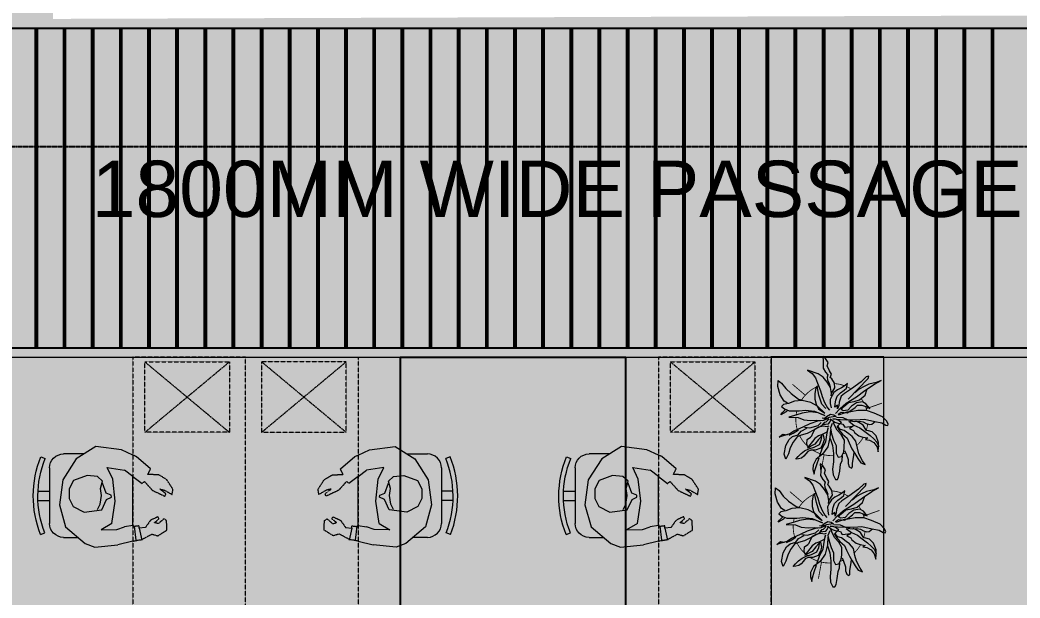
# Model space of a CAD drawing. Header units: millimetres. Extents: x 263321 to 2483465, y 33647 to 614421.
# Drawn here: x 2357395 to 2362723, y 391698 to 394776 of the extents above; entities that cross this region are included whole.
import ezdxf

# ---------------------------------------------------------------- set-up
doc = ezdxf.new("R2010")
doc.units = ezdxf.units.MM
doc.header["$PDMODE"] = 3
doc.linetypes.add('( Hidden )', pattern=[0.375, 0.25, -0.125])
doc.linetypes.add('HIDDEN', pattern=[0.375, 0.25, -0.125])
for name, color, linetype, lineweight in [('A-FURN-HUMAN', 252, 'Continuous', 9), ('A-FURN-MODULAR-CHAIR', 5, 'Continuous', 5), ('A-FURN-MODULAR-PEDESTAL', 253, 'Continuous', 5), ('A-FURN-MODULAR-TABLETOP', 250, 'Continuous', 13), ('A-INDOOR PLANTS', 84, 'Continuous', 5), ('AI-FURN', 7, 'Continuous', 20), ('FURNITURE', 30, 'Continuous', 5), ('TOA-FL-CPT-1', 8, 'Continuous', 5)]:
    doc.layers.add(name, color=color, linetype=linetype, lineweight=lineweight)
for name, color, linetype in [('A-PLAN-TEXT', 4, 'Continuous'), ('CEILING TOA', 250, 'Continuous'), ('FIN WALL GRAPHIC', 10, 'Continuous'), ('I-FUR', 7, 'Continuous')]:
    doc.layers.add(name, color=color, linetype=linetype)
doc.styles.add('ARIAL', font='arial.ttf')
doc.styles.add('TEXT @ 150', font='arial.ttf', dxfattribs={"height": 225})
doc.dimstyles.new('DIM @ 150', dxfattribs={"dimtxt": 225, "dimasz": 100, "dimexe": 1, "dimexo": 0, "dimgap": 0.5, "dimtad": 0, "dimdec": 0, "dimzin": 0, "dimdsep": 46, "dimtxsty": 'TEXT @ 150', "dimblk": 'ARCHTICK', "dimcen": -2, "dimclrd": 8, "dimclre": 8, "dimclrt": 256, "dimadec": 0, "dimazin": 0, "dimtfac": 1, "dimtdec": 0, "dimtofl": 0, "dimtmove": 0, "dimatfit": 3, "dimldrblk": 'OPEN90', "dimfxl": 1, "dimtolj": 1, "dimtzin": 0, "dimlwd": -1, "dimlwe": -1, "dimarcsym": 0})

# ---------------------------------------------------------------- blocks, each defined once
blk = doc.blocks.new('PLANT_10')
at = {"layer": 'A-INDOOR PLANTS', "linetype": 'ByBlock', "lineweight": -2}
for p, q in [((13669.84, 7934.37), (13670.24, 7933.69)), ((13670, 7933.37), (13669.84, 7934.37)), ((13664.3, 7933.64), (13665.55, 7933.86)), ((13665.52, 7932.8), (13664.3, 7933.64)), ((13666.85, 7932.15), (13665.52, 7932.8)), ((13665.55, 7933.86), (13667.57, 7933.17)), ((13668.06, 7931.25), (13666.85, 7932.15)), ((13667.57, 7933.17), (13668.91, 7932.09)), ((13668.91, 7932.09), (13669.44, 7931.17)), ((13669.92, 7931.93), (13670.2, 7930.88)), ((13670.17, 7931.75), (13670, 7933.37)), ((13670.38, 7933.32), (13670.09, 7932.38)), ((13670.71, 7930.64), (13670.17, 7931.75)), ((13670.24, 7933.69), (13670.38, 7933.32)), ((13675.61, 7931.79), (13675.07, 7933.15)), ((13675.07, 7933.15), (13675.52, 7932.79)), ((13675.52, 7932.79), (13676.24, 7931.75)), ((13675.74, 7931.48), (13675.61, 7931.79)), ((13676.35, 7932.06), (13675.7, 7930.98)), ((13677.08, 7932.65), (13676.35, 7932.06)), ((13677.47, 7932.1), (13677.08, 7932.65)), ((13677.51, 7930.91), (13677.47, 7932.1)), ((13677.63, 7931.1), (13678.23, 7931.81)), ((13678.23, 7931.81), (13679.84, 7932.55)), ((13679.84, 7932.55), (13681.95, 7932.8)), ((13682.61, 7931.75), (13681.13, 7930.96)), ((13681.95, 7932.8), (13683.34, 7932.46)), ((13683.34, 7932.46), (13682.61, 7931.75)), ((13663.89, 7930.62), (13663.94, 7931.25)), ((13663.98, 7929.88), (13663.89, 7930.62)), ((13663.94, 7931.25), (13664.46, 7930.64)), ((13664.31, 7929.26), (13663.98, 7929.88)), ((13664.83, 7928.65), (13664.31, 7929.26)), ((13664.46, 7930.64), (13665.11, 7929.79)), ((13665.11, 7929.79), (13665.57, 7928.86)), ((13669.22, 7930.1), (13668.06, 7931.25)), ((13669.5, 7929.11), (13669.22, 7930.1)), ((13669.44, 7931.17), (13669.67, 7929.74)), ((13669.67, 7929.74), (13670.38, 7928.94)), ((13670.2, 7930.88), (13670.87, 7929.52)), ((13671.34, 7928.22), (13670.71, 7930.64)), ((13674.25, 7931.31), (13673.75, 7929.11)), ((13674.5, 7929.32), (13674.25, 7931.31)), ((13674.66, 7928.01), (13674.5, 7929.32)), ((13675.7, 7930.98), (13675.33, 7928.59)), ((13677.81, 7929.36), (13677.51, 7930.91)), ((13677.68, 7927.48), (13677.81, 7929.36)), ((13679.73, 7929.85), (13678.15, 7928.3)), ((13681.13, 7930.96), (13679.73, 7929.85)), ((13660.8, 7927.59), (13659.68, 7927.43)), ((13659.68, 7927.43), (13660.5, 7927.14)), ((13660.5, 7927.14), (13661.89, 7926.5)), ((13661.87, 7927.37), (13660.8, 7927.59)), ((13663.15, 7926.41), (13661.87, 7927.37)), ((13665.28, 7928.1), (13664.83, 7928.65)), ((13665.49, 7927.36), (13665.28, 7928.1)), ((13665.34, 7926.29), (13665.49, 7927.36)), ((13665.57, 7928.86), (13665.92, 7927.75)), ((13665.92, 7927.75), (13666.08, 7926.44)), ((13666.78, 7926.15), (13666.1, 7928.13)), ((13666.41, 7927.95), (13667.1, 7928.09)), ((13666.55, 7927.7), (13666.41, 7927.95)), ((13667.52, 7926.61), (13666.55, 7927.7)), ((13667.1, 7928.09), (13668.23, 7927.82)), ((13668.23, 7927.82), (13668.63, 7926.95)), ((13668.63, 7926.95), (13668.89, 7926.59)), ((13669.61, 7927.61), (13669.5, 7929.11)), ((13670.3, 7925.56), (13669.61, 7927.61)), ((13670.38, 7928.94), (13670.87, 7927.46)), ((13671.22, 7927.97), (13670.89, 7926.71)), ((13671.83, 7926.61), (13671.34, 7928.22)), ((13672.98, 7927.9), (13672.59, 7926.26)), ((13673.75, 7929.11), (13672.98, 7927.9)), ((13674.66, 7926.07), (13674.66, 7928.01)), ((13675.25, 7927.09), (13674.69, 7924.95)), ((13675.33, 7928.59), (13675.25, 7927.09)), ((13676.86, 7925.51), (13677.68, 7927.48)), ((13678.15, 7928.3), (13677.74, 7927.54)), ((13661.89, 7926.5), (13663.36, 7925.67)), ((13664.14, 7924.69), (13663.15, 7926.41)), ((13663.93, 7925.43), (13665.64, 7924.49)), ((13665.68, 7923.17), (13664.14, 7924.69)), ((13665.63, 7924.92), (13665.34, 7926.29)), ((13666.59, 7924.2), (13665.63, 7924.92)), ((13665.64, 7924.49), (13666.92, 7923.46)), ((13666.08, 7926.44), (13666.56, 7925.08)), ((13666.56, 7925.08), (13667.46, 7924.48)), ((13667.75, 7925.11), (13666.78, 7926.15)), ((13667.46, 7924.48), (13668.78, 7924.02)), ((13668.16, 7925.94), (13667.52, 7926.61)), ((13668.46, 7924.26), (13667.75, 7925.11)), ((13668.63, 7925.01), (13668.16, 7925.94)), ((13668.78, 7924.21), (13668.63, 7925.01)), ((13668.89, 7926.59), (13669.47, 7926.23)), ((13669.47, 7926.23), (13670.42, 7925.51)), ((13670.91, 7923.83), (13670.3, 7925.56)), ((13670.42, 7925.51), (13670.77, 7924.58)), ((13670.77, 7924.58), (13670.8, 7923.45)), ((13670.89, 7926.71), (13671.08, 7924.65)), ((13671.08, 7924.65), (13671.73, 7923.79)), ((13672.14, 7924.62), (13671.83, 7926.61)), ((13672.06, 7923.18), (13672.14, 7924.62)), ((13672.45, 7924.82), (13672.17, 7923.5)), ((13672.59, 7926.26), (13672.45, 7924.82)), ((13674.69, 7924.95), (13673.26, 7922.65)), ((13674.15, 7924.18), (13674.66, 7926.07)), ((13675.72, 7924.04), (13676.86, 7925.51)), ((13677.52, 7924.47), (13676.27, 7924.31)), ((13678.84, 7924.26), (13677.52, 7924.47)), ((13683.45, 7922.71), (13684.69, 7925.06)), ((13684.69, 7925.06), (13683.72, 7924.1)), ((13657.58, 7922.61), (13657.47, 7922.11)), ((13657.47, 7922.11), (13657.98, 7921.75)), ((13658.75, 7922.96), (13657.58, 7922.61)), ((13660.13, 7922.88), (13658.75, 7922.96)), ((13661.89, 7922.37), (13660.13, 7922.88)), ((13663.84, 7922.05), (13661.89, 7922.37)), ((13665.78, 7921.99), (13663.84, 7922.05)), ((13667.77, 7922.3), (13665.68, 7923.17)), ((13667.58, 7922.29), (13665.78, 7921.99)), ((13667.48, 7923.79), (13666.59, 7924.2)), ((13666.92, 7923.46), (13668.56, 7922.95)), ((13668.73, 7923.83), (13667.48, 7923.79)), ((13669.6, 7921.92), (13667.77, 7922.3)), ((13668.56, 7922.95), (13670.21, 7922.37)), ((13669.19, 7922.84), (13668.78, 7924.21)), ((13670.21, 7922.37), (13669.19, 7922.84)), ((13670.8, 7923.45), (13670.51, 7922.57)), ((13670.51, 7922.57), (13670.59, 7922.07)), ((13671.43, 7923.29), (13670.91, 7923.83)), ((13671.13, 7922.84), (13671.09, 7922.15)), ((13671.09, 7922.15), (13671.48, 7921.72)), ((13671.18, 7923.34), (13671.13, 7922.84)), ((13671.62, 7923.1), (13671.18, 7923.34)), ((13671.64, 7922.67), (13671.62, 7923.1)), ((13672.22, 7921.87), (13671.64, 7922.67)), ((13672.41, 7921.94), (13672.06, 7923.18)), ((13672.39, 7922.69), (13672.67, 7923.45)), ((13672.6, 7921.76), (13672.39, 7922.69)), ((13672.5, 7923.07), (13672.96, 7922.33)), ((13672.96, 7922.33), (13673.37, 7921.28)), ((13673.26, 7922.65), (13674.15, 7924.18)), ((13673.83, 7922.61), (13675.72, 7924.04)), ((13675.1, 7923.9), (13673.83, 7922.61)), ((13674.9, 7922.2), (13676.06, 7922.99)), ((13676.34, 7922.25), (13674.98, 7921.77)), ((13676.27, 7924.31), (13675.1, 7923.9)), ((13676.06, 7922.99), (13678.3, 7923.31)), ((13677.83, 7922.6), (13676.34, 7922.25)), ((13679.32, 7922.77), (13677.83, 7922.6)), ((13678.3, 7923.31), (13680.55, 7923.37)), ((13680.16, 7923.8), (13678.84, 7924.26)), ((13681.24, 7923.21), (13679.32, 7922.77)), ((13680.55, 7923.37), (13680.16, 7923.8)), ((13682.55, 7923.5), (13681.24, 7923.21)), ((13682.48, 7921.62), (13683.45, 7922.71)), ((13683.72, 7924.1), (13682.55, 7923.5)), ((13657.98, 7921.75), (13659.37, 7921.23)), ((13659.37, 7921.23), (13661.01, 7920.78)), ((13661.01, 7920.78), (13661.83, 7920.31)), ((13661.83, 7920.31), (13663.03, 7920.03)), ((13663.8, 7921.43), (13662.81, 7921.09)), ((13662.81, 7921.09), (13662.83, 7920.27)), ((13662.83, 7920.27), (13663.86, 7919.55)), ((13664.68, 7921.27), (13663.8, 7921.43)), ((13663.86, 7919.55), (13664.86, 7919.27)), ((13665.62, 7921.11), (13664.68, 7921.27)), ((13667.05, 7921.53), (13665.62, 7921.11)), ((13666.62, 7918.95), (13668.04, 7919.49)), ((13668.6, 7921.76), (13667.05, 7921.53)), ((13668.04, 7919.49), (13669.27, 7920.34)), ((13669.16, 7919.84), (13668.12, 7919.18)), ((13670.04, 7921.8), (13668.6, 7921.76)), ((13670.21, 7920.25), (13669.16, 7919.84)), ((13669.27, 7920.34), (13670.76, 7920.76)), ((13669.3, 7919.47), (13669.66, 7919.79)), ((13669.66, 7919.79), (13670.28, 7920)), ((13671.05, 7921.21), (13670.04, 7921.8)), ((13670.28, 7920), (13670.74, 7919.32)), ((13670.76, 7920.76), (13671.63, 7920.91)), ((13671.26, 7920.59), (13670.79, 7919.64)), ((13670.79, 7919.64), (13670.87, 7919.02)), ((13670.87, 7919.02), (13671.48, 7919.53)), ((13671.81, 7921.11), (13671.26, 7920.59)), ((13671.48, 7921.72), (13671.99, 7921.43)), ((13671.48, 7919.53), (13671.96, 7920.24)), ((13672.13, 7920.93), (13671.68, 7919.17)), ((13672.23, 7921.5), (13671.81, 7921.11)), ((13671.96, 7920.24), (13672.13, 7920.93)), ((13671.99, 7921.43), (13672.23, 7921.5)), ((13672.41, 7919.94), (13672.07, 7918.49)), ((13672.59, 7920.01), (13672.63, 7920.7)), ((13673.08, 7920.52), (13672.59, 7920.01)), ((13672.59, 7920.01), (13672.59, 7920.01)), ((13672.63, 7920.7), (13672.6, 7921.76)), ((13673.37, 7921.28), (13673.08, 7920.52)), ((13673.34, 7920.09), (13674.25, 7918.87)), ((13674.98, 7921.77), (13674.36, 7921.37)), ((13675.88, 7920.92), (13674.81, 7920.89)), ((13674.84, 7920.01), (13675.66, 7919.79)), ((13675.18, 7919.27), (13674.84, 7920.01)), ((13675.66, 7919.79), (13676.48, 7919.5)), ((13676.88, 7920.82), (13675.88, 7920.92)), ((13676.48, 7919.5), (13677.37, 7919.03)), ((13677.71, 7920.16), (13676.88, 7920.82)), ((13677.64, 7920.41), (13678.21, 7920.24)), ((13678.35, 7919.62), (13677.71, 7920.16)), ((13678.21, 7920.24), (13679.71, 7920.28)), ((13678.88, 7918.7), (13678.35, 7919.62)), ((13678.4, 7920.12), (13679.43, 7919.21)), ((13679.71, 7920.28), (13681.07, 7920.83)), ((13680.7, 7920.44), (13679.83, 7920.29)), ((13680.56, 7919.12), (13681.67, 7919.59)), ((13681.63, 7920.72), (13680.7, 7920.44)), ((13681.07, 7920.83), (13682.48, 7921.62)), ((13682.32, 7920.68), (13681.63, 7920.72)), ((13681.67, 7919.59), (13682.09, 7919.92)), ((13682.09, 7919.92), (13682.86, 7919.5)), ((13682.83, 7920.44), (13682.32, 7920.68)), ((13683.57, 7920.84), (13682.83, 7920.44)), ((13682.86, 7919.5), (13683.72, 7919.84)), ((13684.62, 7921.25), (13683.57, 7920.84)), ((13683.72, 7919.84), (13684.96, 7920.26)), ((13685.5, 7921.09), (13684.62, 7921.25)), ((13684.96, 7920.26), (13685.72, 7919.9)), ((13686.31, 7920.99), (13685.5, 7921.09)), ((13685.72, 7919.9), (13686.83, 7920.31)), ((13687.38, 7920.89), (13686.31, 7920.99)), ((13686.83, 7920.31), (13687.38, 7920.89)), ((13660.07, 7918.81), (13659.64, 7918.36)), ((13659.64, 7918.36), (13659.9, 7918.06)), ((13659.9, 7918.06), (13660.84, 7917.9)), ((13660.87, 7918.96), (13660.07, 7918.81)), ((13660.84, 7917.9), (13662.11, 7917.44)), ((13661.88, 7918.81), (13660.87, 7918.96)), ((13663.31, 7919.04), (13661.88, 7918.81)), ((13662.11, 7917.44), (13663.3, 7917.1)), ((13664.23, 7917.5), (13663.06, 7916.97)), ((13664.11, 7919.31), (13663.31, 7919.04)), ((13665.78, 7917.92), (13664.23, 7917.5)), ((13664.86, 7919.27), (13666.62, 7918.95)), ((13666.96, 7918.21), (13665.78, 7917.92)), ((13668.12, 7919.18), (13666.96, 7918.21)), ((13667.18, 7916.97), (13667.91, 7917.68)), ((13667.91, 7917.68), (13668.95, 7918.64)), ((13669.17, 7917.34), (13668.57, 7916.44)), ((13668.95, 7918.64), (13669.3, 7919.47)), ((13669.64, 7916.29), (13669.17, 7917.34)), ((13669.7, 7918.36), (13669.64, 7916.29)), ((13670.51, 7918.69), (13669.7, 7918.36)), ((13670.99, 7917.21), (13669.83, 7916.11)), ((13670.74, 7919.32), (13670.51, 7918.69)), ((13671.3, 7917.34), (13671.14, 7916.21)), ((13672.07, 7918.49), (13671.3, 7917.34)), ((13671.68, 7919.17), (13671.35, 7917.59)), ((13672.8, 7919.26), (13673.05, 7919.46)), ((13673.23, 7917.34), (13672.81, 7919.14)), ((13673.05, 7919.46), (13673.38, 7918.65)), ((13673.38, 7918.65), (13673.05, 7917.27)), ((13673.05, 7917.27), (13673.39, 7916.28)), ((13673.14, 7916.33), (13673.23, 7917.34)), ((13673.62, 7916.97), (13673.65, 7918.1)), ((13673.65, 7918.1), (13674.07, 7918.55)), ((13674.07, 7918.55), (13674.59, 7917.88)), ((13674.25, 7918.87), (13675.37, 7917.15)), ((13674.36, 7919.37), (13675.18, 7919.27)), ((13675.06, 7918.96), (13674.36, 7919.37)), ((13674.59, 7917.88), (13675.45, 7916.53)), ((13675.88, 7918.73), (13675.06, 7918.96)), ((13675.37, 7917.15), (13676.51, 7914.43)), ((13677.21, 7918.02), (13675.88, 7918.73)), ((13677.74, 7917.16), (13677.21, 7918.02)), ((13677.37, 7919.03), (13678.02, 7918.11)), ((13678.55, 7915.31), (13677.74, 7917.16)), ((13678.02, 7918.11), (13678.55, 7917.12)), ((13678.55, 7917.12), (13678.95, 7916.45)), ((13679.16, 7917.64), (13678.88, 7918.7)), ((13679.63, 7916.72), (13679.16, 7917.64)), ((13679.43, 7919.21), (13680.56, 7919.12)), ((13660.59, 7915.89), (13660, 7914.93)), ((13660, 7914.93), (13660.98, 7915.4)), ((13661.76, 7916.49), (13660.59, 7915.89)), ((13660.98, 7915.4), (13662.78, 7916.02)), ((13663.06, 7916.97), (13661.76, 7916.49)), ((13662.78, 7916.02), (13664.21, 7916.12)), ((13664.21, 7916.12), (13665.96, 7916.24)), ((13665.96, 7916.24), (13667.18, 7916.97)), ((13667.05, 7915.34), (13666.64, 7914.45)), ((13668.08, 7916.24), (13667.05, 7915.34)), ((13668.94, 7914.77), (13667.91, 7913.74)), ((13668.57, 7916.44), (13668.08, 7916.24)), ((13669.83, 7916.11), (13668.94, 7914.77)), ((13669.46, 7913.91), (13670.25, 7914.87)), ((13670.25, 7914.87), (13670.67, 7915.51)), ((13670.66, 7915.76), (13670.57, 7914.63)), ((13671, 7916.83), (13670.66, 7915.76)), ((13671.14, 7916.21), (13670.89, 7914.39)), ((13673.19, 7914.65), (13673.14, 7916.33)), ((13673.39, 7916.28), (13673.99, 7915.17)), ((13674.46, 7916), (13673.62, 7916.97)), ((13673.99, 7915.17), (13674.45, 7914.5)), ((13675.07, 7914.64), (13674.46, 7916)), ((13675.45, 7916.53), (13675.49, 7915.15)), ((13675.49, 7915.15), (13675.66, 7913.78)), ((13676.2, 7916.49), (13680.43, 7910.93)), ((13679.87, 7912.72), (13678.55, 7915.31)), ((13678.95, 7916.45), (13679.96, 7916.04)), ((13679.96, 7916.04), (13679.63, 7916.72)), ((13665.68, 7912.98), (13664.9, 7912.02)), ((13665.96, 7913.93), (13665.68, 7912.98)), ((13666.75, 7912.64), (13665.77, 7911.92)), ((13666.23, 7913.31), (13665.96, 7913.93)), ((13666.64, 7914.45), (13666.23, 7913.31)), ((13667.91, 7913.74), (13666.75, 7912.64)), ((13667.52, 7912.04), (13667.93, 7912.86)), ((13667.93, 7912.86), (13668.04, 7913.36)), ((13668.04, 7913.36), (13668.6, 7913.57)), ((13668.6, 7913.57), (13669.46, 7913.91)), ((13669.74, 7913.17), (13669.38, 7912.4)), ((13669.38, 7912.4), (13669.4, 7911.78)), ((13670.28, 7913.81), (13669.74, 7913.17)), ((13670.85, 7913.39), (13669.87, 7910.98)), ((13670.57, 7914.63), (13670.28, 7913.81)), ((13670.89, 7914.39), (13670.85, 7913.39)), ((13671.87, 7910.85), (13672.82, 7912.57)), ((13672.82, 7912.57), (13673.19, 7914.65)), ((13673.82, 7912.54), (13673.22, 7911.71)), ((13673.22, 7911.71), (13674.45, 7912.43)), ((13674.29, 7913.43), (13673.82, 7912.54)), ((13674.45, 7914.5), (13674.29, 7913.43)), ((13674.45, 7912.43), (13675.05, 7913.2)), ((13675.05, 7913.2), (13675.07, 7914.64)), ((13675.66, 7913.78), (13676.51, 7912.31)), ((13676.51, 7914.43), (13677.64, 7912.15)), ((13676.51, 7912.31), (13677.72, 7911.66)), ((13678.23, 7913.49), (13677.5, 7914.65)), ((13678.64, 7912.18), (13678.23, 7913.49)), ((13680.85, 7911.31), (13679.87, 7912.72)), ((13663.85, 7911.49), (13662.54, 7911.32)), ((13662.54, 7911.32), (13663.74, 7911.04)), ((13664.86, 7911.27), (13663.74, 7910.98)), ((13663.74, 7911.04), (13664.74, 7910.89)), ((13664.9, 7912.02), (13663.85, 7911.49)), ((13664.74, 7910.89), (13666.42, 7911.25)), ((13665.77, 7911.92), (13664.86, 7911.27)), ((13666.42, 7911.25), (13667.52, 7912.04)), ((13669.87, 7910.98), (13669.29, 7909.4)), ((13669.4, 7911.78), (13669.6, 7911.35)), ((13669.6, 7911.35), (13669.87, 7910.92)), ((13670.74, 7908.94), (13671.87, 7910.85)), ((13677.64, 7912.15), (13678.78, 7909.62)), ((13679.05, 7910.95), (13678.64, 7912.18)), ((13679.17, 7909.14), (13679.05, 7910.95)), ((13680.43, 7910.93), (13680.94, 7910.69)), ((13680.94, 7910.69), (13680.85, 7911.31)), ((13668.63, 7908.5), (13668.45, 7908.06)), ((13668.45, 7908.06), (13668.77, 7907.88)), ((13669.29, 7909.4), (13668.63, 7908.5)), ((13668.77, 7907.88), (13669.52, 7908.09)), ((13669.52, 7908.09), (13670.74, 7908.94)), ((13678.78, 7909.62), (13679.4, 7907.89)), ((13679.4, 7907.89), (13679.17, 7909.14))]:
    blk.add_line(p, q, dxfattribs=at)
at = {"layer": 'A-INDOOR PLANTS', "linetype": 'Continuous', "lineweight": 18, "ltscale": 0.5, "const_width": 0.2}
for points in [[(13669.4, 7929.47, 0.116285), (13665.96, 7927.44)], [(13673.88, 7929.67, 0.090884), (13670.74, 7929.78)], [(13675.42, 7929.17, 0.028901), (13674.47, 7929.51)], [(13665.42, 7926.87, 0.0574), (13664.3, 7925.23)], [(13680.37, 7923.57, 0.141213), (13677.8, 7927.66)], [(13664.08, 7924.79, 0.079562), (13663.34, 7922.14)], [(13663.38, 7919.89, 0.022707), (13663.53, 7919.11)], [(13680.68, 7920.44, 0.006998), (13680.7, 7920.68)], [(13679.57, 7916.84, 0.070954), (13680.47, 7919.13)], [(13664.86, 7916.17, 0.072973), (13666.59, 7914.33)], [(13678.52, 7915.38, 0.034437), (13679.25, 7916.33)], [(13668.08, 7913.38, 0.04589), (13669.56, 7912.79)], [(13672.77, 7912.48, 0.032284), (13673.88, 7912.65)], [(13674.83, 7912.92, 0.033376), (13675.9, 7913.37)], [(13677.6, 7914.49, 0.002611), (13677.67, 7914.55)]]:
    blk.add_lwpolyline(points, format="xyb", dxfattribs=at)
for points in [[(13678.83, 7926.57), (13681.9, 7929.19)], [(13663.9, 7924.37), (13660.1, 7925.72)], [(13673.27, 7912.54), (13674, 7908.57)]]:
    blk.add_lwpolyline(points, dxfattribs=at)
at = {"layer": 'A-INDOOR PLANTS', "linetype": 'Continuous', "lineweight": 18, "ltscale": 0.5}
blk.add_arc((13672, 7921.16), 8.71, 12.4792, 14.7067, dxfattribs=at)
blk = doc.blocks.new('txhvb')
at = {"layer": 'A-FURN-HUMAN', "color": 8, "lineweight": 5}
for p, q in [((549538.3, -3797, 0), (549669.9, -3778.8, 0)), ((549669.9, -3778.8, 0), (549787.2, -3811.9, 0)), ((549425.6, -3868.4, 0), (549538.3, -3797, 0)), ((549787.2, -3811.9, 0), (549877, -3916.9, 0)), ((549359.8, -3973.3, 0), (549425.6, -3868.4, 0)), ((549877, -3916.9, 0), (549896.8, -3968.3, 0)), ((549377.2, -4109.3, 0), (549359.8, -3973.3, 0)), ((549896.8, -3968.3, 0), (549882.9, -4091.1, 0)), ((549533.4, -4063.3, 0), (549472.6, -4034.3, 0)), ((549472.6, -4034.3, 0), (549485.8, -4126, 0)), ((549804.2, -4001.1, 0), (549802.9, -4085.6, 0)), ((549652, -4076.1, 0), (549533.4, -4063.3, 0)), ((549770.2, -4058.7, 0), (549652, -4076.1, 0)), ((549802.9, -4085.6, 0), (549787.5, -4126, 0)), ((549864.3, -4170.5, 0), (549882.9, -4091.1, 0)), ((549405.4, -4170.5, 0), (549377.2, -4109.3, 0)), ((549519.8, -4170.5, 0), (549485.8, -4126, 0)), ((549780, -4170.5, 0), (549787.5, -4126, 0)), ((549479.7, -4265, 0), (549413.4, -4187.8, 0)), ((549519.8, -4170.5, 0), (549557.1, -4219.4, 0)), ((549795.2, -4204.9, 0), (549782.9, -4203.7, 0)), ((549790.7, -4237.8, 0), (549795.2, -4204.9, 0))]:
    blk.add_line(p, q, dxfattribs=at)
at = {"layer": 'A-FURN-HUMAN', "color": 8, "linetype": '( Hidden )', "lineweight": 5, "ltscale": 2}
for p, q in [((549413.4, -4187.8, 0), (549405.4, -4170.5, 0)), ((549782.9, -4203.7, 0), (549786.4, -4175, 0)), ((549860.7, -4185.9, 0), (549855.8, -4216.9, 0)), ((549864.3, -4170.5, 0), (549860.7, -4185.9, 0)), ((549508.3, -4250.5, 0), (549479.7, -4265, 0)), ((549511.8, -4309.5, 0), (549508.3, -4250.5, 0)), ((549557.1, -4219.4, 0), (549546, -4231.9, 0)), ((549546, -4231.9, 0), (549593.7, -4274.9, 0)), ((549752.9, -4264.4, 0), (549790.7, -4237.8, 0)), ((549855.8, -4216.9, 0), (549826.4, -4271.5, 0)), ((549535.7, -4350.2, 0), (549511.8, -4309.5, 0)), ((549612, -4346.4, 0), (549586.8, -4314.1, 0)), ((549586.8, -4314.1, 0), (549592.4, -4339, 0)), ((549593.7, -4274.9, 0), (549624.9, -4341.5, 0)), ((549734.2, -4304.6, 0), (549752.9, -4264.4, 0)), ((549745.4, -4310, 0), (549734.2, -4304.6, 0)), ((549745.3, -4335.9, 0), (549770.5, -4306.2, 0)), ((549765.7, -4285.4, 0), (549745.4, -4310, 0)), ((549770.5, -4306.2, 0), (549765.7, -4285.4, 0)), ((549835.7, -4303.3, 0), (549804.9, -4352.2, 0)), ((549826.4, -4271.5, 0), (549835.7, -4303.3, 0)), ((549587.5, -4384, 0), (549535.7, -4350.2, 0)), ((549592.4, -4339, 0), (549615.6, -4379.5, 0)), ((549624.9, -4341.5, 0), (549612, -4346.4, 0)), ((549754.5, -4349.8, 0), (549745.3, -4335.9, 0)), ((549804.9, -4352.2, 0), (549754.5, -4349.8, 0)), ((549615.6, -4379.5, 0), (549587.5, -4384, 0))]:
    blk.add_line(p, q, dxfattribs=at)
at = {"layer": 'A-FURN-HUMAN', "color": 8, "linetype": '( Hidden )', "lineweight": 5, "ltscale": 3}
for p, q in [((549780.2, -4174.4, 0), (549780, -4169.8, 0)), ((549786.4, -4175, 0), (549780.2, -4174.4, 0))]:
    blk.add_line(p, q, dxfattribs=at)
at = {"layer": 'A-FURN-HUMAN', "color": 8, "lineweight": 5, "elevation": 0}
for points in [[(549696.3, -3982), (549667.8, -3997), (549621.5, -4003.4), (549583, -3998.4), (549543.8, -4008.4), (549519.5, -3981.3), (549513.6, -3926.6), (549540.8, -3854.7), (549585.6, -3831.3), (549636.2, -3831.3), (549679, -3852.7), (549710.1, -3911), (549696.5, -4004.3), (549641.4, -4029.8), (549629.3, -4056.2), (549618.6, -4054.7), (549608.6, -4028.3), (549555.2, -4009.1)], [(549770.2, -4058.7), (549804.2, -4001.1)], [(549784.9, -4177.3), (549858.8, -4186.3)], [(549795.2, -4204.9), (549858.2, -4218.4)]]:
    blk.add_lwpolyline(points, dxfattribs=at)
at = {"layer": 'A-FURN-MODULAR-CHAIR', "color": 8, "lineweight": 15}
for p, q in [((549473.8, -3726.6, 0), (549769.8, -3726.6, 0)), ((549399.8, -3909.5, 0), (549399.8, -3800.6, 0)), ((549843.8, -3800.6, 0), (549843.8, -3878, 0))]:
    blk.add_line(p, q, dxfattribs=at)
at = {"layer": 'A-FURN-MODULAR-CHAIR', "color": 8, "lineweight": 15, "elevation": 0}
for points in [[(549597.3, -3664.5), (549597.3, -3726.6)], [(549646.7, -3664.5), (549646.7, -3726.6)], [(549415.1, -3680.7), (549424.4, -3703.6)], [(549829.3, -3678.7), (549820, -3701.6)]]:
    blk.add_lwpolyline(points, dxfattribs=at)
blk.add_lwpolyline([(549780, -4169.8, -0.034638), (549769.8, -4170.5), (549519.8, -4170.5)], format="xyb", dxfattribs=at)
at = {"layer": 'A-FURN-MODULAR-CHAIR', "color": 8, "lineweight": 15}
for centre, radius, start, end in [((549624.7, -4196.9, 0), 557.1, 68.458, 112.0994), ((549624.7, -4196.9, 0), 532.5, 68.4839, 112.0994), ((549473.8, -3800.6, 0), 74, 90.0001, 180.0001), ((549769.8, -3800.6, 0), 74, 0.0001, 90.0001)]:
    blk.add_arc(centre, radius, start, end, dxfattribs=at)
at = {"layer": 'A-FURN-MODULAR-PEDESTAL', "color": 20, "linetype": 'HIDDEN', "lineweight": 5, "ltscale": 5}
for p, q in [((549284.5, -4234.5), (548909.5, -4684.5)), ((548909.5, -4234.5), (549284.5, -4684.5))]:
    blk.add_line(p, q, dxfattribs=at)
for points in [[(548884.5, -4170.5), (550384.5, -4170.5), (550384.5, -4770.5), (548884.5, -4770.5)], [(549284.5, -4234.5), (548909.5, -4234.5), (548909.5, -4684.5), (549284.5, -4684.5)]]:
    blk.add_lwpolyline(points, close=True, dxfattribs=at)
blk = doc.blocks.new('_ArchTick')
at = {"color": 0, "linetype": 'ByBlock', "const_width": 0.15}
blk.add_lwpolyline([(-0.5, -0.5), (0.5, 0.5)], dxfattribs=at)
blk = doc.blocks.new('*D367')
at = {"layer": 'Defpoints', "color": 0, "transparency": 16777216}
for p in [(2349351.2, 394680.6), (2364070.8, 394679.9), (2349351.2, 394099.8)]:
    blk.add_point(p, dxfattribs=at)
at = {"layer": 'FIN WALL GRAPHIC', "color": 8, "linetype": 'HIDDEN', "transparency": 16777216}
for p, q in [((2349351.2, 394680.6), (2349351.2, 394098.8)), ((2364070.8, 394679.9), (2364070.8, 394098.8)), ((2349351.2, 394099.8), (2356298.1, 394099.8)), ((2364070.8, 394099.8), (2357123.9, 394099.8))]:
    blk.add_line(p, q, dxfattribs=at)
at = {"layer": 'FIN WALL GRAPHIC', "color": 8, "linetype": 'ByBlock', "transparency": 16777216, "xscale": 100, "yscale": 100, "zscale": 100, "rotation": 180}
blk.add_blockref('_ArchTick', (2349351.2, 394099.8), dxfattribs=at)
at = {"layer": 'FIN WALL GRAPHIC', "color": 8, "linetype": 'ByBlock', "transparency": 16777216, "xscale": 100, "yscale": 100, "zscale": 100}
blk.add_blockref('_ArchTick', (2364070.8, 394099.8), dxfattribs=at)
at = {"layer": 'FIN WALL GRAPHIC', "transparency": 16777216, "insert": (2356711, 394099.8), "char_height": 225, "attachment_point": 5, "style": 'TEXT @ 150'}
blk.add_mtext('\\A1;14720', dxfattribs=at)
blk = doc.blocks.new('_Open90')
at = {"color": 0, "linetype": 'ByBlock'}
for p, q in [((0, 0), (-1, 0)), ((-0.5, 0.5), (0, 0)), ((0, 0), (-0.5, -0.5))]:
    blk.add_line(p, q, dxfattribs=at)

msp = doc.modelspace()

# ---------------------------------------------------------------- hatches: boundary and pattern name
at = {"layer": 'CEILING TOA', "true_color": 0x7aafdf}
h = msp.add_hatch(color=143, dxfattribs=at)
h.dxf.hatch_style = 1
h.paths.add_polyline_path([(2360621.796, 389980.182), (2359421.796, 389980.182), (2359421.796, 392980.182), (2360621.796, 392980.182)])
at = {"layer": 'TOA-FL-CPT-1', "true_color": 0xc7c8ca}
h = msp.add_hatch(dxfattribs=at)
h.set_pattern_fill('AR-PARQ1', color=9, scale=3)
h.set_pattern_definition([(90, (90021.1, 24147), (-914.4, 914.4), [914.4, -914.4]), (90, (90173.5, 24147), (-914.4, 914.4), [914.4, -914.4]), (90, (90325.9, 24147), (-914.4, 914.4), [914.4, -914.4]), (90, (90478.3, 24147), (-914.4, 914.4), [914.4, -914.4]), (90, (90630.7, 24147), (-914.4, 914.4), [914.4, -914.4]), (90, (90783.1, 24147), (-914.4, 914.4), [914.4, -914.4]), (90, (90935.5, 24147), (-914.4, 914.4), [914.4, -914.4]), (0, (90021.1, 25061.4), (914.4, -914.4), [914.4, -914.4]), (0, (90021.1, 25213.8), (914.4, -914.4), [914.4, -914.4]), (0, (90021.1, 25366.2), (914.4, -914.4), [914.4, -914.4]), (0, (90021.1, 25518.6), (914.4, -914.4), [914.4, -914.4]), (0, (90021.1, 25671), (914.4, -914.4), [914.4, -914.4]), (0, (90021.1, 25823.4), (914.4, -914.4), [914.4, -914.4]), (0, (90021.1, 25975.8), (914.4, -914.4), [914.4, -914.4])])
edge = h.paths.add_edge_path()
edge.add_arc((2396128.727, -119195.432), 546828.493, 90.92532943, 95.29958843)
edge.add_line((2345621.769, 425295.567), (2345621.769, 409482.052))
edge.add_line((2345621.769, 409482.052), (2347129.201, 409481.857))
edge.add_arc((2347102.083, 408732.348), 750, 0, 87.9279, ccw=False)
edge.add_line((2347852.083, 408732.348), (2347852.23, 389991.103))
edge.add_line((2347852.23, 389991.103), (2342396.706, 389991.103))
edge.add_line((2342396.706, 389991.103), (2342397.172, 380682.159))
edge.add_line((2342397.172, 380682.159), (2351396.796, 380682.159))
edge.add_line((2351396.796, 380682.159), (2351396.796, 379682.052))
edge.add_line((2351396.796, 379682.052), (2350496.796, 379682.052))
edge.add_line((2350496.796, 379682.052), (2350496.796, 377891.004))
edge.add_arc((2372893.597, 61240.666), 317441.417, 85.95303216, 94.04581501, ccw=False)
edge.add_line((2395296.77, 377890.553), (2395296.77, 379682.052))
edge.add_line((2395296.77, 379682.052), (2394396.796, 379682.052))
edge.add_line((2394396.796, 379682.052), (2394396.796, 380682.052))
edge.add_line((2394396.796, 380682.052), (2405177.531, 380682.052))
edge.add_line((2405177.531, 380682.052), (2405177.531, 389182.052))
edge.add_line((2405177.531, 389182.052), (2406496.796, 389182.052))
edge.add_line((2406496.796, 389182.052), (2406496.796, 383082.052))
edge.add_line((2406496.796, 383082.052), (2408136.796, 383082.052))
edge.add_line((2408136.796, 383082.052), (2408136.796, 389182.052))
edge.add_line((2408136.796, 389182.052), (2413779.159, 389181.861))
edge.add_line((2413779.159, 389181.861), (2414010.251, 390682.052))
edge.add_line((2414010.251, 390682.052), (2405396.796, 390682.052))
edge.add_line((2405396.796, 390682.052), (2405396.796, 411581.926))
edge.add_line((2405396.796, 411581.926), (2403146.796, 411581.926))
edge.add_arc((2403146.796, 411881.926), 300, 180, 270, ccw=False)
edge.add_line((2402846.796, 411881.926), (2402846.796, 413382.052))
edge.add_arc((2403146.796, 413382.052), 300, 90, 180, ccw=False)
edge.add_line((2403146.796, 413682.052), (2417553.202, 413682.052))
edge.add_line((2417553.202, 413682.052), (2417799.7, 415282.257))
edge.add_line((2417799.7, 415282.257), (2411837.001, 415281.729))
edge.add_line((2411837.001, 415281.729), (2411837.001, 417657.174))
edge.add_line((2411837.001, 417657.174), (2416421.528, 417657.174))
edge.add_line((2416421.528, 417657.174), (2416421.528, 418657.174))
edge.add_line((2416421.528, 418657.174), (2411836.796, 418657.174))
edge.add_line((2411836.796, 418657.174), (2411836.796, 421262.052))
edge.add_line((2411836.796, 421262.052), (2410296.796, 421262.052))
edge.add_line((2410296.796, 421262.052), (2410296.796, 415281.575))
edge.add_line((2410296.796, 415281.575), (2402846.796, 415281.575))
edge.add_line((2402846.796, 415281.575), (2402846.796, 424532.052))
edge.add_line((2402846.796, 424532.052), (2402846.796, 424581.286))
edge.add_line((2402846.796, 424581.286), (2395396.796, 424582.052))
edge.add_line((2395396.796, 424582.052), (2395396.796, 423682.052))
edge.add_line((2395396.796, 423682.052), (2394396.796, 423682.052))
edge.add_line((2394396.796, 423682.052), (2394396.796, 424581.86))
edge.add_line((2394396.796, 424581.86), (2387296.514, 424582.052))
edge.add_line((2387296.514, 424582.052), (2387297.806, 427561.749))
h.paths.add_polyline_path([(2357571.796, 409582.052), (2403896.373, 409582.052), (2403899.547, 394952.31), (2375096.795, 394783.782), (2375096.795, 396862.052), (2373596.796, 396864.771), (2373596.796, 394782.052), (2369971.795, 394800.838), (2370046.875, 396862.052), (2368385.069, 396703.686), (2368471.796, 394819.625), (2357571.796, 394782.052)], flags=16)
h.paths.add_polyline_path([(2363596.796, 414832.306), (2384296.459, 414782.218), (2384296.434, 411581.926), (2384538.462, 411581.927), (2384538.462, 409582.052), (2378653.494, 409582.052), (2378650.056, 411581.898), (2363596.796, 411631.98)], flags=16)
h.paths.add_polyline_path([(2392707.043, 411682.849), (2384396.821, 411683.632), (2384396.821, 414782.218), (2392707.043, 414781.434)], flags=16)
h.paths.add_polyline_path([(2400346.796, 422010.357), (2401546.802, 422010.357), (2401546.802, 416210.358), (2400346.796, 416210.358)], flags=16)
h.paths.add_polyline_path([(2349453.189, 392877.837), (2349451.159, 392879.273), (2349451.159, 390061.804), (2349453.189, 390060.368)], flags=16)
h.paths.add_polyline_path([(2379396.791, 389980.182), (2384396.796, 389980.182), (2384396.796, 392980.182), (2379396.791, 392980.182)], flags=16)

# ---------------------------------------------------------------- linework, layer by layer
at = {"layer": 'A-FURN-MODULAR-TABLETOP', "color": 18, "lineweight": 0, "ltscale": 12, "true_color": 0x000000, "elevation": 0}
msp.add_lwpolyline([(2361396.796, 392982.84), (2361396.796, 389982.84), (2361996.796, 389982.84), (2361996.796, 392982.84)], close=True, dxfattribs=at)
at = {"layer": 'CEILING TOA'}
for points, elevation in [([(2349352.381, 393030.811), (2403838.381, 393030.811), (2403838.381, 394730.811), (2349352.381, 394730.811)], 0.025), ([(2357476.381, 393030.811), (2357488.381, 393030.811), (2357488.381, 394730.811), (2357476.381, 394730.811)], 0.025), ([(2357626.381, 393030.811), (2357638.381, 393030.811), (2357638.381, 394730.811), (2357626.381, 394730.811)], 0.025), ([(2357776.381, 393030.811), (2357788.381, 393030.811), (2357788.381, 394730.811), (2357776.381, 394730.811)], 0.025), ([(2357926.381, 393030.811), (2357938.381, 393030.811), (2357938.381, 394730.811), (2357926.381, 394730.811)], 0.025), ([(2358076.381, 393030.811), (2358088.381, 393030.811), (2358088.381, 394730.811), (2358076.381, 394730.811)], 0.025), ([(2358226.381, 393030.811), (2358238.381, 393030.811), (2358238.381, 394730.811), (2358226.381, 394730.811)], 0.025), ([(2358376.381, 393030.811), (2358388.381, 393030.811), (2358388.381, 394730.811), (2358376.381, 394730.811)], 0.025), ([(2358526.381, 393030.811), (2358538.381, 393030.811), (2358538.381, 394730.811), (2358526.381, 394730.811)], 0.025), ([(2358676.381, 393030.811), (2358688.381, 393030.811), (2358688.381, 394730.811), (2358676.381, 394730.811)], 0.025), ([(2358826.381, 393030.811), (2358838.381, 393030.811), (2358838.381, 394730.811), (2358826.381, 394730.811)], 0.025), ([(2358976.381, 393030.811), (2358988.381, 393030.811), (2358988.381, 394730.811), (2358976.381, 394730.811)], 0.025), ([(2359126.381, 393030.811), (2359138.381, 393030.811), (2359138.381, 394730.811), (2359126.381, 394730.811)], 0.025), ([(2359276.381, 393030.811), (2359288.381, 393030.811), (2359288.381, 394730.811), (2359276.381, 394730.811)], 0.025), ([(2359426.381, 393030.811), (2359438.381, 393030.811), (2359438.381, 394730.811), (2359426.381, 394730.811)], 0.025), ([(2359576.381, 393030.811), (2359588.381, 393030.811), (2359588.381, 394730.811), (2359576.381, 394730.811)], 0.025), ([(2359726.381, 393030.811), (2359738.381, 393030.811), (2359738.381, 394730.811), (2359726.381, 394730.811)], 0.025), ([(2359876.381, 393030.811), (2359888.381, 393030.811), (2359888.381, 394730.811), (2359876.381, 394730.811)], 0.025), ([(2360026.381, 393030.811), (2360038.381, 393030.811), (2360038.381, 394730.811), (2360026.381, 394730.811)], 0.025), ([(2360176.381, 393030.811), (2360188.381, 393030.811), (2360188.381, 394730.811), (2360176.381, 394730.811)], 0.025), ([(2360326.381, 393030.811), (2360338.381, 393030.811), (2360338.381, 394730.811), (2360326.381, 394730.811)], 0.025), ([(2360476.381, 393030.811), (2360488.381, 393030.811), (2360488.381, 394730.811), (2360476.381, 394730.811)], 0.025), ([(2360626.381, 393030.811), (2360638.381, 393030.811), (2360638.381, 394730.811), (2360626.381, 394730.811)], 0.025), ([(2360776.381, 393030.811), (2360788.381, 393030.811), (2360788.381, 394730.811), (2360776.381, 394730.811)], 0.025), ([(2360926.381, 393030.811), (2360938.381, 393030.811), (2360938.381, 394730.811), (2360926.381, 394730.811)], 0.025), ([(2361076.381, 393030.811), (2361088.381, 393030.811), (2361088.381, 394730.811), (2361076.381, 394730.811)], 0.025), ([(2361220.381, 393030.811), (2361232.381, 393030.811), (2361232.381, 394730.811), (2361220.381, 394730.811)], 0.025), ([(2361370.381, 393030.811), (2361382.381, 393030.811), (2361382.381, 394730.811), (2361370.381, 394730.811)], 0.025), ([(2361520.381, 393030.811), (2361532.381, 393030.811), (2361532.381, 394730.811), (2361520.381, 394730.811)], 0.025), ([(2361670.381, 393030.811), (2361682.381, 393030.811), (2361682.381, 394730.811), (2361670.381, 394730.811)], 0.025), ([(2361820.381, 393030.811), (2361832.381, 393030.811), (2361832.381, 394730.811), (2361820.381, 394730.811)], 0.025), ([(2361970.381, 393030.811), (2361982.381, 393030.811), (2361982.381, 394730.811), (2361970.381, 394730.811)], 0.025), ([(2362120.381, 393030.811), (2362132.381, 393030.811), (2362132.381, 394730.811), (2362120.381, 394730.811)], 0.025), ([(2362270.381, 393030.811), (2362282.381, 393030.811), (2362282.381, 394730.811), (2362270.381, 394730.811)], 0.025), ([(2362420.381, 393030.811), (2362432.381, 393030.811), (2362432.381, 394730.811), (2362420.381, 394730.811)], 0.025), ([(2362570.381, 393030.811), (2362582.381, 393030.811), (2362582.381, 394730.811), (2362570.381, 394730.811)], 0.025), ([(2360621.796, 389980.182), (2359421.796, 389980.182), (2359421.796, 392980.182), (2360621.796, 392980.182)], 0.063)]:
    msp.add_lwpolyline(points, close=True, dxfattribs=dict(at, elevation=elevation))
at = {"layer": 'FURNITURE', "color": 193}
msp.add_line((2403882.889, 392978.875, 0.047), (2349351.335, 392978.875, 0.05), dxfattribs=at)

# ---------------------------------------------------------------- block references
at = {"layer": 'AI-FURN', "xscale": 22.05870976227927, "yscale": 22.05870976227927, "zscale": 22.05870976227927, "rotation": 99.13061251284246}
for p in [(2582094.77, 122610.1), (2582080.932, 122038.374)]:
    msp.add_blockref('PLANT_10', p, dxfattribs=at)
at = {"layer": 'I-FUR', "linetype": 'ByBlock', "xscale": -1, "rotation": 90}
for p in [(2353826.252, 941864.682, 0.047), (2356626.252, 941864.682)]:
    msp.add_blockref('txhvb', p, dxfattribs=at)
at = {"layer": 'I-FUR', "linetype": 'ByBlock', "rotation": 270}
msp.add_blockref('txhvb', (2363367.339, 941864.682, 0.047), dxfattribs=at)

# ---------------------------------------------------------------- texts
at = {"layer": 'A-PLAN-TEXT', "insert": (2360257.346, 394026.981, 0), "char_height": 300, "width": 9413.07212, "attachment_point": 2, "style": 'ARIAL'}
msp.add_mtext('\\pxi0.00161,qc;1800MM WIDE PASSAGE', dxfattribs=at)

# ---------------------------------------------------------------- dimensions: what is measured, and where the dimension line sits
at = {"layer": 'FIN WALL GRAPHIC'}
dim = msp.add_linear_dim(base=(2349351.172, 394099.846), p1=(2364070.796, 394679.887, 0), p2=(2349351.172, 394680.59, 0), dimstyle='DIM @ 150', override={"dimtxsty": 'TEXT @ 150', "dimldrblk": 'Open90'}, dxfattribs=at)
dim.commit()
dim.dimension.update_dxf_attribs({"geometry": '*D367', "text_midpoint": (2356710.984, 394099.846)})

doc.saveas('drawing.dxf')
